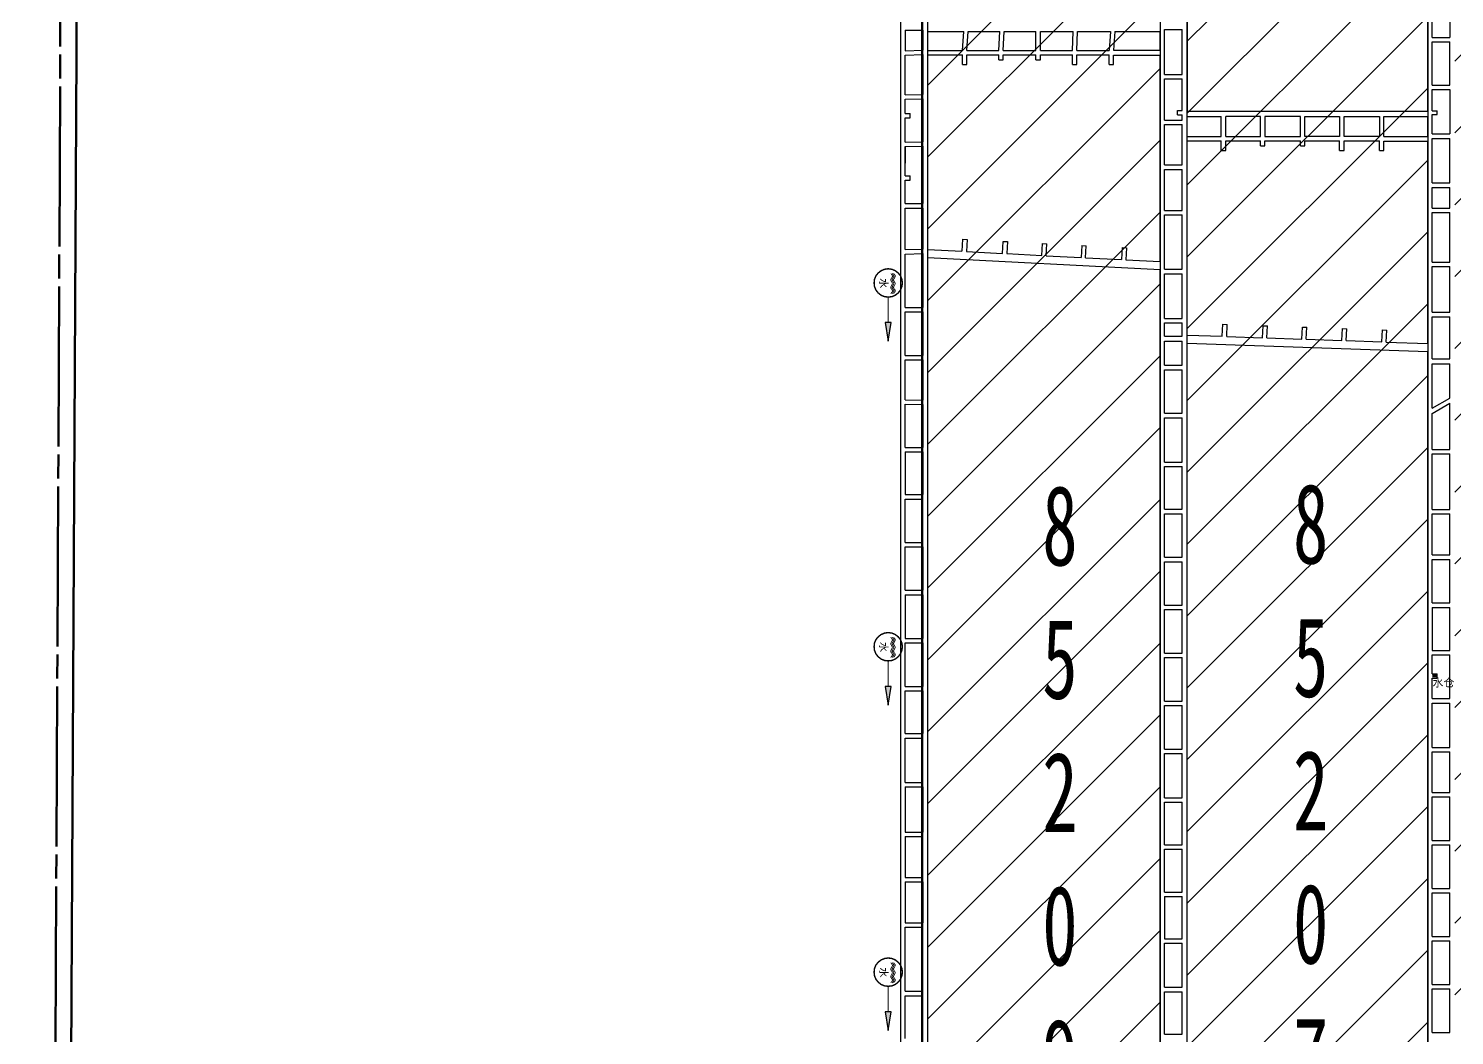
# Model space of a CAD drawing. Header units: millimetres. Extents: x 37468544 to 37497214, y 4323540 to 4346451.
# Drawn here: x 37468544 to 37470326, y 4343818 to 4345076 of the extents above; entities that cross this region are included whole.
import ezdxf

# ---------------------------------------------------------------- set-up
doc = ezdxf.new("R2010")
doc.units = ezdxf.units.MM
doc.linetypes.add('采区边界线', pattern=[45, 20, -1, 3, -1, 20])
for name, color, linetype, lineweight in [('0-52煤可采区范围', 150, 'Continuous', 30), ('0-井田边界', 7, 'Continuous', 9), ('2-52煤巷道', 150, 'Continuous', 30), ('3-水仓', 4, 'Continuous', 30), ('井田边界-3', 7, 'Continuous', 9)]:
    doc.layers.add(name, color=color, linetype=linetype, lineweight=lineweight)
doc.layers.add('避灾路线图', color=7, linetype='Continuous')
doc.styles.get("Standard").update_dxf_attribs({"font": 'simhei.ttf'})
doc.styles.add('宋体', font='simsun.ttc', dxfattribs={"width": 0.65})

# ---------------------------------------------------------------- blocks, each defined once
blk = doc.blocks.new('333')
at = {"layer": '避灾路线图'}
blk.add_hatch(color=7, dxfattribs=at).paths.add_polyline_path([(29, -1.3), (29, -6.1), (43.5, -3.7)])
at = {"color": 4, "linetype": 'Continuous', "true_color": 0x00ffff}
for points, const_width in [([(9, -3.7), (8.7, -0.8), (7.6, 1.8), (5.8, 4.1), (3.5, 5.9), (0.8, 7), (-2, 7.4), (-4.9, 7), (-7.6, 5.9), (-9.8, 4.1), (-11.6, 1.8), (-12.7, -0.8), (-13.1, -3.7), (-12.7, -6.5), (-11.6, -9.2), (-9.8, -11.5), (-7.6, -13.3), (-4.9, -14.4), (-2, -14.7), (0.8, -14.4), (3.5, -13.3), (5.8, -11.5), (7.6, -9.2), (8.7, -6.5), (9, -3.7)], 1.11), ([(-9.5, 0.5), (-9, 0.9), (-8.7, 1.1), (-8.5, 1.3), (-8.3, 1.4), (-8.2, 1.5), (-8.1, 1.5), (-8, 1.6), (-7.9, 1.6), (-7.9, 1.7), (-7.8, 1.7), (-7.7, 1.7), (-7.7, 1.7), (-7.6, 1.8), (-7.6, 1.8), (-7.5, 1.8), (-7.5, 1.8), (-7.5, 1.8), (-7.4, 1.8), (-7.3, 1.8), (-7.3, 1.8), (-7.2, 1.8), (-7.2, 1.8), (-7.1, 1.8), (-7.1, 1.7), (-7, 1.7), (-6.9, 1.7), (-6.7, 1.6), (-6.5, 1.5), (-6.3, 1.4), (-5.9, 1.2), (-5.5, 1), (-5.3, 0.9), (-5.2, 0.8), (-5.1, 0.7), (-5, 0.7), (-4.9, 0.6), (-4.8, 0.6), (-4.7, 0.6), (-4.7, 0.6), (-4.6, 0.6), (-4.6, 0.5), (-4.4, 0.5), (-4.4, 0.5), (-4.3, 0.5), (-4.3, 0.5), (-4.3, 0.5), (-4.2, 0.5), (-4.2, 0.6), (-4.1, 0.6), (-4, 0.6), (-4, 0.6), (-3.9, 0.7), (-3.7, 0.7), (-3.5, 0.8), (-3.4, 0.9), (-2.7, 1.3), (-2.5, 1.4), (-2.3, 1.5), (-2.2, 1.6), (-2.2, 1.6), (-2.1, 1.6), (-2, 1.7), (-1.9, 1.7), (-1.9, 1.7), (-1.9, 1.7), (-1.8, 1.7), (-1.8, 1.7), (-1.7, 1.7), (-1.7, 1.7), (-1.6, 1.7), (-1.6, 1.7), (-1.5, 1.7), (-1.5, 1.7), (-1.4, 1.7), (-1.4, 1.7), (-1.3, 1.7), (-1.2, 1.7), (-1.1, 1.6), (-1, 1.6), (-0.8, 1.5), (-0.6, 1.4), (-0.4, 1.3), (0, 1.1), (0.4, 0.9), (0.6, 0.8), (0.8, 0.7), (0.9, 0.7), (1, 0.6), (1.1, 0.6), (1.2, 0.6), (1.2, 0.6), (1.3, 0.6), (1.3, 0.5), (1.4, 0.5), (1.4, 0.5), (1.5, 0.5), (1.6, 0.5), (1.6, 0.5), (1.7, 0.5), (1.7, 0.5), (1.7, 0.5), (1.8, 0.6), (1.8, 0.6), (1.9, 0.6), (2, 0.6), (2, 0.7), (2.1, 0.7), (2.3, 0.8), (2.4, 0.9), (2.6, 1), (2.9, 1.2), (3.2, 1.4), (3.4, 1.6), (3.6, 1.6), (3.6, 1.7), (3.7, 1.7), (3.8, 1.8), (3.9, 1.8), (3.9, 1.8), (4, 1.8), (4, 1.8), (4, 1.8), (4.1, 1.9), (4.2, 1.9), (4.3, 1.9), (4.3, 1.9), (4.3, 1.9), (4.4, 1.8), (4.4, 1.8), (4.5, 1.8), (4.5, 1.8), (4.6, 1.8), (4.7, 1.7), (4.7, 1.7), (4.9, 1.6), (5, 1.5), (5.3, 1.4), (5.5, 1.2), (5.8, 0.9), (6.4, 0.5)], 0.664), ([(-9.5, -0.6), (-9, -0.2), (-8.7, 0), (-8.5, 0.2), (-8.3, 0.3), (-8.2, 0.4), (-8.1, 0.4), (-8, 0.5), (-7.9, 0.5), (-7.9, 0.5), (-7.8, 0.6), (-7.7, 0.6), (-7.7, 0.6), (-7.6, 0.7), (-7.6, 0.7), (-7.5, 0.7), (-7.5, 0.7), (-7.5, 0.7), (-7.4, 0.7), (-7.3, 0.7), (-7.3, 0.7), (-7.2, 0.7), (-7.2, 0.7), (-7.1, 0.7), (-7.1, 0.6), (-7, 0.6), (-6.9, 0.6), (-6.7, 0.5), (-6.5, 0.4), (-6.3, 0.3), (-5.9, 0.1), (-5.5, -0.1), (-5.3, -0.3), (-5.2, -0.3), (-5.1, -0.4), (-5, -0.4), (-4.9, -0.5), (-4.8, -0.5), (-4.7, -0.5), (-4.7, -0.5), (-4.6, -0.6), (-4.6, -0.6), (-4.4, -0.6), (-4.4, -0.6), (-4.3, -0.6), (-4.3, -0.6), (-4.3, -0.6), (-4.2, -0.6), (-4.2, -0.6), (-4.1, -0.5), (-4, -0.5), (-4, -0.5), (-3.9, -0.4), (-3.7, -0.4), (-3.5, -0.3), (-3.4, -0.2), (-2.7, 0.2), (-2.5, 0.3), (-2.3, 0.4), (-2.2, 0.4), (-2.2, 0.5), (-2.1, 0.5), (-2, 0.6), (-1.9, 0.6), (-1.9, 0.6), (-1.9, 0.6), (-1.8, 0.6), (-1.8, 0.6), (-1.7, 0.6), (-1.7, 0.6), (-1.6, 0.6), (-1.6, 0.6), (-1.5, 0.6), (-1.5, 0.6), (-1.4, 0.6), (-1.4, 0.6), (-1.3, 0.6), (-1.2, 0.6), (-1.1, 0.5), (-1, 0.5), (-0.8, 0.4), (-0.6, 0.3), (-0.4, 0.2), (0, 0), (0.4, -0.2), (0.6, -0.3), (0.8, -0.4), (0.9, -0.4), (1, -0.5), (1.1, -0.5), (1.2, -0.5), (1.2, -0.5), (1.3, -0.6), (1.3, -0.6), (1.4, -0.6), (1.4, -0.6), (1.5, -0.6), (1.6, -0.6), (1.6, -0.6), (1.7, -0.6), (1.7, -0.6), (1.7, -0.6), (1.8, -0.5), (1.8, -0.5), (1.9, -0.5), (2, -0.5), (2, -0.4), (2.1, -0.4), (2.3, -0.3), (2.4, -0.2), (2.6, -0.1), (2.9, 0.1), (3.2, 0.3), (3.4, 0.4), (3.6, 0.5), (3.6, 0.6), (3.7, 0.6), (3.8, 0.7), (3.9, 0.7), (3.9, 0.7), (4, 0.7), (4, 0.7), (4, 0.7), (4.1, 0.8), (4.2, 0.8), (4.3, 0.8), (4.3, 0.8), (4.3, 0.7), (4.4, 0.7), (4.4, 0.7), (4.5, 0.7), (4.5, 0.7), (4.6, 0.7), (4.7, 0.6), (4.7, 0.6), (4.9, 0.5), (5, 0.4), (5.3, 0.3), (5.5, 0), (5.8, -0.2), (6.4, -0.6)], 0.664), ([(-9.5, -1.7), (-9, -1.3), (-8.7, -1.1), (-8.5, -0.9), (-8.3, -0.8), (-8.2, -0.7), (-8.1, -0.7), (-8, -0.6), (-7.9, -0.6), (-7.9, -0.6), (-7.8, -0.5), (-7.7, -0.5), (-7.7, -0.5), (-7.6, -0.4), (-7.6, -0.4), (-7.5, -0.4), (-7.5, -0.4), (-7.5, -0.4), (-7.4, -0.4), (-7.3, -0.4), (-7.3, -0.4), (-7.2, -0.4), (-7.2, -0.4), (-7.1, -0.4), (-7.1, -0.5), (-7, -0.5), (-6.9, -0.5), (-6.7, -0.6), (-6.5, -0.7), (-6.3, -0.8), (-5.9, -1), (-5.5, -1.3), (-5.3, -1.4), (-5.2, -1.5), (-5.1, -1.5), (-5, -1.5), (-4.9, -1.6), (-4.8, -1.6), (-4.7, -1.6), (-4.7, -1.6), (-4.6, -1.7), (-4.6, -1.7), (-4.4, -1.7), (-4.4, -1.7), (-4.3, -1.7), (-4.3, -1.7), (-4.3, -1.7), (-4.2, -1.7), (-4.2, -1.7), (-4.1, -1.6), (-4, -1.6), (-4, -1.6), (-3.9, -1.6), (-3.7, -1.5), (-3.5, -1.4), (-3.4, -1.3), (-2.7, -0.9), (-2.5, -0.8), (-2.3, -0.7), (-2.2, -0.7), (-2.2, -0.6), (-2.1, -0.6), (-2, -0.6), (-1.9, -0.5), (-1.9, -0.5), (-1.9, -0.5), (-1.8, -0.5), (-1.8, -0.5), (-1.7, -0.5), (-1.7, -0.5), (-1.6, -0.5), (-1.6, -0.5), (-1.5, -0.5), (-1.5, -0.5), (-1.4, -0.5), (-1.4, -0.5), (-1.3, -0.5), (-1.2, -0.5), (-1.1, -0.6), (-1, -0.6), (-0.8, -0.7), (-0.6, -0.8), (-0.4, -0.9), (0, -1.1), (0.4, -1.3), (0.6, -1.4), (0.8, -1.5), (0.9, -1.5), (1, -1.6), (1.1, -1.6), (1.2, -1.6), (1.2, -1.6), (1.3, -1.7), (1.3, -1.7), (1.4, -1.7), (1.4, -1.7), (1.5, -1.7), (1.6, -1.7), (1.6, -1.7), (1.7, -1.7), (1.7, -1.7), (1.7, -1.7), (1.8, -1.7), (1.8, -1.6), (1.9, -1.6), (2, -1.6), (2, -1.5), (2.1, -1.5), (2.3, -1.4), (2.4, -1.3), (2.6, -1.2), (2.9, -1), (3.2, -0.8), (3.4, -0.7), (3.6, -0.6), (3.6, -0.5), (3.7, -0.5), (3.8, -0.4), (3.9, -0.4), (3.9, -0.4), (4, -0.4), (4, -0.4), (4, -0.4), (4.1, -0.3), (4.2, -0.3), (4.3, -0.3), (4.3, -0.4), (4.3, -0.4), (4.4, -0.4), (4.4, -0.4), (4.5, -0.4), (4.5, -0.4), (4.6, -0.4), (4.7, -0.5), (4.7, -0.5), (4.9, -0.6), (5, -0.7), (5.3, -0.9), (5.5, -1.1), (5.8, -1.3), (6.4, -1.7)], 0.664)]:
    blk.add_lwpolyline(points, dxfattribs=dict(at, const_width=const_width))
at = {"layer": '避灾路线图', "color": 7, "linetype": 'Continuous', "const_width": 0.972}
blk.add_lwpolyline([(9, -3.7), (29, -3.7)], dxfattribs=at)
at = {"layer": '避灾路线图', "color": 7, "linetype": 'Continuous'}
blk.add_lwpolyline([(29, -1.3), (29, -6.1), (43.5, -3.7), (29, -1.3)], dxfattribs=at)
at = {"layer": '避灾路线图', "color": 7, "linetype": 'ByBlock', "lineweight": -3, "insert": (-5.8, -4.4), "char_height": 5.838, "width": 19.599, "attachment_point": 1}
blk.add_mtext('{\\fSimSun|b1|i0|c134|p2;\\C4;水}', dxfattribs=at)

msp = doc.modelspace()

# ---------------------------------------------------------------- hatches: boundary and pattern name
h = msp.add_hatch()
h.set_pattern_fill('ANSI31', color=252, scale=20)
h.paths.add_polyline_path([(37470326.9, 4346062.3), (37470627.4, 4346065.5), (37470627.4, 4343094.1), (37470326.9, 4343094.1)])
h.paths.add_polyline_path([(37469992.4, 4346058.7), (37470292.9, 4346061.9), (37470292.9, 4343094.1), (37469992.4, 4343094.1)])
h.paths.add_polyline_path([(37470669.4, 4346061.3), (37470963.7, 4346061.3), (37470963.7, 4343095.5), (37470669.4, 4343095.5)])
h.paths.add_polyline_path([(37470993.9, 4346061.4), (37471288.7, 4346061.4), (37471288.7, 4343096.2), (37470993.9, 4343096.2)])
h.paths.add_polyline_path([(37469668.2, 4346055.4), (37469958.4, 4346058.4), (37469958.4, 4343094.1), (37469668.2, 4343094.1)])

# ---------------------------------------------------------------- linework, layer by layer
at = {"color": 252}
for points in [[(37469668.2, 4346055.4), (37469958.4, 4346058.4), (37469958.4, 4343094.1), (37469668.2, 4343094.1)], [(37469992.4, 4346058.7), (37470292.9, 4346061.9), (37470292.9, 4343094.1), (37469992.4, 4343094.1)]]:
    msp.add_lwpolyline(points, close=True, dxfattribs=at)
at = {"layer": '0-52煤可采区范围', "color": 3, "lineweight": 50}
msp.add_lwpolyline([(37477009.7, 4339412.7), (37477009.5, 4341286.6), (37475588.8, 4342624.8), (37475818.5, 4343042.5), (37475816.3, 4344274), (37475365.1, 4344274), (37475365.1, 4345662.7), (37473999, 4345662.7), (37473999, 4346100.6), (37472500, 4346109), (37471320, 4346096.7), (37471314.9, 4343086.6), (37469661, 4343086.1), (37469661, 4346079.4), (37468609.7, 4346068.4), (37468577.1, 4339935.7)], dxfattribs=at)
at = {"layer": '0-井田边界', "linetype": '采区边界线', "lineweight": 100, "ltscale": 10}
msp.add_lwpolyline([(37468544.3, 4338007.3), (37468572, 4342554), (37468589, 4346089)], dxfattribs=at)
at = {"layer": '2-52煤巷道', "color": 150, "linetype": 'Continuous', "lineweight": 30}
for p, q in [((37470298.7, 4345065.2), (37470298.7, 4345118.6)), ((37470320.7, 4345117.9), (37470320.7, 4345065.2)), ((37469640, 4345074.2), (37469640, 4345048.4)), ((37469640, 4345074.2), (37469662, 4345074.2)), ((37469662, 4345074.2), (37469662, 4345049.4)), ((37469668.2, 4345072.8), (37469713.3, 4345072.8)), ((37469718.8, 4345072.8), (37469758.2, 4345072.8)), ((37469763.7, 4345072.8), (37469803.4, 4345072.8)), ((37469808.9, 4345072.8), (37469849.8, 4345072.8)), ((37469855.3, 4345072.8), (37469896.4, 4345072.8)), ((37469893.7, 4345072.8), (37469896.4, 4345072.8)), ((37469901.9, 4345072.8), (37469958.4, 4345072.8)), ((37469640, 4345048.4), (37469662, 4345049.4)), ((37469668.2, 4345048.9), (37469711.7, 4345048.9)), ((37469717, 4345048.9), (37469757, 4345048.9)), ((37469762.5, 4345048.9), (37469803.4, 4345048.9)), ((37469808.9, 4345048.9), (37469849.1, 4345048.9)), ((37469854.6, 4345048.9), (37469894.9, 4345048.9)), ((37469900.4, 4345049.2), (37469958.4, 4345049.2)), ((37470298.7, 4345065.2), (37470320.7, 4345065.2)), ((37470298.7, 4345005.5), (37470298.7, 4345059.7)), ((37470298.7, 4345059.7), (37470320.7, 4345059.7)), ((37470320.7, 4345005.5), (37470320.7, 4345059.7)), ((37469640, 4345042.9), (37469662, 4345043.9)), ((37469640, 4344993.4), (37469640, 4345042.9)), ((37469662, 4345043.9), (37469662, 4344994.1)), ((37469668.2, 4345043.4), (37469711.5, 4345043.4)), ((37469711.5, 4345031.4), (37469711.5, 4345043.4)), ((37469711.5, 4345031.4), (37469717, 4345031.4)), ((37469717, 4345043.4), (37469757, 4345043.4)), ((37469717, 4345031.4), (37469717, 4345043.4)), ((37469757, 4345037.4), (37469757, 4345043.4)), ((37469757, 4345037.4), (37469762.5, 4345037.4)), ((37469762.5, 4345043.4), (37469803.4, 4345043.4)), ((37469762.5, 4345037.4), (37469762.5, 4345043.4)), ((37469803.4, 4345037.4), (37469803.4, 4345043.4)), ((37469803.4, 4345037.4), (37469808.9, 4345037.4)), ((37469808.9, 4345037.4), (37469808.9, 4345043.4)), ((37469808.9, 4345043.4), (37469849.1, 4345043.4)), ((37469849.1, 4345031.4), (37469849.1, 4345043.4)), ((37469849.1, 4345031.4), (37469854.6, 4345031.4)), ((37469854.6, 4345043.4), (37469894.9, 4345043.4)), ((37469854.6, 4345031.4), (37469854.6, 4345043.4)), ((37469894.9, 4345031.4), (37469894.9, 4345043.4)), ((37469894.9, 4345031.4), (37469900.4, 4345031.4)), ((37469900.4, 4345031.4), (37469900.4, 4345043.2)), ((37469900.4, 4345043.2), (37469958.4, 4345043.2)), ((37470298.7, 4344973.6), (37470298.7, 4345000)), ((37470320.7, 4345000), (37470320.7, 4344944.6)), ((37469640, 4344993.4), (37469662, 4344994.1)), ((37469640, 4344987.9), (37469662, 4344988.6)), ((37469640, 4344970.3), (37469640, 4344987.9)), ((37469662, 4344988.6), (37469662, 4344934.8)), ((37469640, 4344970.3), (37469646, 4344970.3)), ((37469640, 4344934.4), (37469640, 4344964.8)), ((37469640, 4344964.8), (37469646, 4344964.8)), ((37469646, 4344964.8), (37469646, 4344970.3)), ((37469980.2, 4344974.1), (37469986.2, 4344974.1)), ((37469980.2, 4344968.6), (37469980.2, 4344974.1)), ((37469980.2, 4344968.6), (37469986.2, 4344968.6)), ((37469992.4, 4344973.1), (37470292.9, 4344973.1)), ((37469992.4, 4344966.3), (37470035, 4344966.3)), ((37470035, 4344941.3), (37470035, 4344966.3)), ((37470040.5, 4344941.3), (37470040.5, 4344966.3)), ((37470083.9, 4344966.3), (37470040.5, 4344966.3)), ((37470083.9, 4344941.3), (37470083.9, 4344966.3)), ((37470133.9, 4344966.3), (37470089.4, 4344966.3)), ((37470089.4, 4344966.3), (37470089.4, 4344941.3)), ((37470133.9, 4344941.3), (37470133.9, 4344966.3)), ((37470139.4, 4344941.3), (37470139.4, 4344966.3)), ((37470139.4, 4344966.3), (37470182.9, 4344966.3)), ((37470182.9, 4344966.3), (37470182.9, 4344941.3)), ((37470182.9, 4344966.3), (37470182.9, 4344966.3)), ((37470188.4, 4344941.3), (37470188.4, 4344966.3)), ((37470188.4, 4344966.3), (37470232.8, 4344966.3)), ((37470232.8, 4344966.3), (37470232.8, 4344941.3)), ((37470232.8, 4344966.3), (37470232.8, 4344966.3)), ((37470238.3, 4344966.3), (37470292.9, 4344966.3)), ((37470238.3, 4344941.6), (37470238.3, 4344966.3)), ((37470298.7, 4344973.6), (37470304.7, 4344973.6)), ((37470298.7, 4344944.6), (37470298.7, 4344969.1)), ((37470298.7, 4344969.1), (37470304.7, 4344969.1)), ((37470304.7, 4344969.1), (37470304.7, 4344973.6)), ((37469992.4, 4344941.3), (37470035, 4344941.3)), ((37470040.5, 4344941.3), (37470083.9, 4344941.3)), ((37470089.4, 4344941.3), (37470133.9, 4344941.3)), ((37470182.9, 4344941.3), (37470139.4, 4344941.3)), ((37470232.8, 4344941.3), (37470188.4, 4344941.3)), ((37470238.3, 4344941.6), (37470292.9, 4344941.6)), ((37470298.7, 4344944.6), (37470320.7, 4344944.6)), ((37469640, 4344934.4), (37469662, 4344934.8)), ((37469640, 4344928.9), (37469662, 4344929.3)), ((37469640, 4344892.2), (37469640, 4344928.9)), ((37469662, 4344929.3), (37469662, 4344857.5)), ((37469992.4, 4344935.8), (37470035, 4344935.8)), ((37470040.5, 4344935.8), (37470084, 4344935.8)), ((37470089.5, 4344935.8), (37470133.9, 4344935.8)), ((37470139.4, 4344935.8), (37470182.9, 4344935.8)), ((37470188.4, 4344935.8), (37470232.8, 4344935.8)), ((37470232.8, 4344923.8), (37470232.8, 4344935.8)), ((37470238.3, 4344923.8), (37470238.3, 4344935.6)), ((37470238.3, 4344935.6), (37470292.9, 4344935.6)), ((37470298.7, 4344939.1), (37470320.7, 4344939.1)), ((37470298.7, 4344883.3), (37470298.7, 4344939.1)), ((37470320.7, 4344883.3), (37470320.7, 4344939.1)), ((37469640, 4344892.2), (37469646, 4344892.2)), ((37469646, 4344886.7), (37469646, 4344892.2)), ((37469640, 4344857.5), (37469640, 4344886.7)), ((37469640, 4344886.7), (37469646, 4344886.7)), ((37470298.7, 4344851.7), (37470298.7, 4344877.8)), ((37470320.7, 4344851.7), (37470320.7, 4344877.8)), ((37469640, 4344857.5), (37469662, 4344857.5)), ((37469640, 4344800), (37469640, 4344852)), ((37469640, 4344852), (37469662, 4344852)), ((37469662, 4344852), (37469662, 4344800.6)), ((37470298.7, 4344784.4), (37470298.7, 4344846.2)), ((37470320.7, 4344784.4), (37470320.7, 4344846.2)), ((37469640, 4344800), (37469662, 4344800.6)), ((37469711.7, 4344812.9), (37469710.9, 4344797.9)), ((37469711.7, 4344812.9), (37469717.2, 4344812.6)), ((37469717.2, 4344812.6), (37469716.4, 4344797.7)), ((37469761.4, 4344795.3), (37469762.2, 4344810.3)), ((37469762.2, 4344810.3), (37469767.7, 4344810)), ((37469767.7, 4344810), (37469766.9, 4344795)), ((37469810.8, 4344792.7), (37469811.6, 4344807.7)), ((37469811.6, 4344807.7), (37469817, 4344807.4)), ((37469816.3, 4344792.4), (37469817, 4344807.4)), ((37469860.5, 4344805.1), (37469859.7, 4344790.1)), ((37469860.5, 4344805.1), (37469866, 4344804.8)), ((37469865.2, 4344789.9), (37469866, 4344804.8)), ((37469911, 4344802.5), (37469910.3, 4344787.5)), ((37469911, 4344802.5), (37469916.5, 4344802.2)), ((37469916.5, 4344802.2), (37469915.8, 4344787.2)), ((37469640, 4344794.5), (37469662, 4344795.1)), ((37469640, 4344727.6), (37469640, 4344794.5)), ((37469662, 4344795.1), (37469662, 4344727.6)), ((37469668.2, 4344790.2), (37469958.4, 4344775)), ((37469766.9, 4344795), (37469810.8, 4344792.7)), ((37470298.7, 4344722), (37470298.7, 4344778.9)), ((37470320.7, 4344722), (37470320.7, 4344778.9)), ((37469640, 4344727.6), (37469662, 4344727.6)), ((37469640, 4344667.7), (37469640, 4344722.1)), ((37469640, 4344722.1), (37469662, 4344722.1)), ((37469662, 4344722.1), (37469662, 4344667.7)), ((37470298.7, 4344663.3), (37470298.7, 4344715.8)), ((37470320.7, 4344663.3), (37470320.7, 4344715.8)), ((37469992.4, 4344693.2), (37470036.2, 4344691.6)), ((37470036.2, 4344691.6), (37470037, 4344706.6)), ((37470037, 4344706.6), (37470042.4, 4344706.4)), ((37470041.7, 4344691.5), (37470042.4, 4344706.4)), ((37470086.5, 4344689.9), (37470087.2, 4344704.9)), ((37470087.2, 4344704.9), (37470092.7, 4344704.6)), ((37470092, 4344689.7), (37470092.7, 4344704.6)), ((37470135.6, 4344688.2), (37470136.3, 4344703.1)), ((37470136.3, 4344703.1), (37470141.8, 4344702.9)), ((37470141.1, 4344688), (37470141.8, 4344702.9)), ((37470185.7, 4344686.4), (37470186.4, 4344701.4)), ((37470186.4, 4344701.4), (37470191.9, 4344701.1)), ((37470191.2, 4344686.2), (37470191.9, 4344701.1)), ((37470235.7, 4344684.7), (37470236.4, 4344699.6)), ((37470236.4, 4344699.6), (37470241.9, 4344699.4)), ((37470241.2, 4344684.5), (37470241.9, 4344699.4)), ((37469964.2, 4344691.7), (37469986.2, 4344691.7)), ((37469964.2, 4344685.5), (37469986.2, 4344685.5)), ((37470041.7, 4344691.5), (37470086.5, 4344689.9)), ((37470092, 4344689.7), (37470135.6, 4344688.2)), ((37470141.1, 4344688), (37470185.7, 4344686.4)), ((37470191.2, 4344686.2), (37470235.7, 4344684.7)), ((37470241.2, 4344684.5), (37470292.9, 4344682.7)), ((37469640, 4344667.7), (37469662, 4344667.7)), ((37469640, 4344612.2), (37469640, 4344662.2)), ((37469640, 4344662.2), (37469662, 4344662.2)), ((37469662, 4344662.2), (37469662, 4344611.8)), ((37470298.7, 4344601.6), (37470298.7, 4344657.1)), ((37470320.7, 4344614.3), (37470320.7, 4344657.1)), ((37469640, 4344612.2), (37469662, 4344611.8)), ((37469640, 4344552.8), (37469640, 4344606.7)), ((37469640, 4344606.7), (37469661.9, 4344606.3)), ((37469662, 4344606.3), (37469662, 4344552.8)), ((37469662, 4344603.8), (37469662, 4344603.8)), ((37470320.7, 4344550.1), (37470320.7, 4344608)), ((37470298.7, 4344550.1), (37470298.7, 4344595.2)), ((37469640, 4344552.8), (37469662, 4344552.8)), ((37470298.7, 4344550.1), (37470320.7, 4344550.1)), ((37469640, 4344547.3), (37469662, 4344547.3)), ((37470298.7, 4344475.1), (37470298.7, 4344544.6)), ((37470298.7, 4344544.6), (37470320.7, 4344544.6)), ((37470320.7, 4344475.1), (37470320.7, 4344544.6)), ((37469640, 4344493.7), (37469662, 4344493.7)), ((37469640, 4344488.2), (37469662, 4344488.2)), ((37470298.7, 4344475.1), (37470320.7, 4344475.1)), ((37470298.7, 4344418.3), (37470298.7, 4344469.6)), ((37470298.7, 4344469.6), (37470320.7, 4344469.6)), ((37470320.7, 4344418.3), (37470320.7, 4344469.6)), ((37469640, 4344434), (37469662, 4344434)), ((37469640, 4344428.5), (37469662, 4344428.5)), ((37470298.7, 4344418.3), (37470320.7, 4344418.3)), ((37470298.7, 4344358.3), (37470298.7, 4344412.8)), ((37470298.7, 4344412.8), (37470320.7, 4344412.8)), ((37470320.7, 4344358.3), (37470320.7, 4344412.8)), ((37469640, 4344374.1), (37469662, 4344374.1)), ((37469640, 4344368.6), (37469662, 4344368.6)), ((37470298.7, 4344358.3), (37470320.7, 4344358.3)), ((37470298.7, 4344352.8), (37470298.7, 4344298.8)), ((37470298.7, 4344352.8), (37470320.7, 4344352.8)), ((37470320.7, 4344298.8), (37470320.7, 4344352.8)), ((37469640, 4344314), (37469662, 4344314)), ((37469640, 4344308.5), (37469662, 4344308.5)), ((37470298.7, 4344298.8), (37470320.7, 4344298.8)), ((37470298.7, 4344269.7), (37470298.7, 4344293.3)), ((37470298.7, 4344293.3), (37470320.7, 4344293.3)), ((37470320.7, 4344238.7), (37470320.7, 4344293.3)), ((37470298.7, 4344238.7), (37470298.7, 4344264.2)), ((37469640, 4344254), (37469662, 4344254)), ((37469640, 4344248.5), (37469662, 4344248.5)), ((37470298.7, 4344238.7), (37470320.7, 4344238.7)), ((37470298.7, 4344177.7), (37470298.7, 4344233.2)), ((37470298.7, 4344233.2), (37470320.7, 4344233.2)), ((37470320.7, 4344177.7), (37470320.7, 4344233.2)), ((37469640, 4344194.9), (37469662, 4344194.9)), ((37469640, 4344189.4), (37469662, 4344189.4)), ((37470298.7, 4344177.7), (37470320.7, 4344177.7)), ((37470298.7, 4344121.4), (37470298.7, 4344172.2)), ((37470298.7, 4344172.2), (37470320.7, 4344172.2)), ((37470320.7, 4344121.4), (37470320.7, 4344172.2)), ((37469640, 4344133.9), (37469662, 4344133.9)), ((37469640, 4344128.4), (37469662, 4344128.4)), ((37470298.7, 4344121.4), (37470320.7, 4344121.4)), ((37470298.7, 4344061.4), (37470298.7, 4344115.9)), ((37470298.7, 4344115.9), (37470320.7, 4344115.9)), ((37470320.7, 4344061.4), (37470320.7, 4344115.9)), ((37469640, 4344071.9), (37469662, 4344071.9)), ((37469640, 4344066.4), (37469662, 4344066.4)), ((37469964.2, 4343996.9), (37469964.2, 4344050.4)), ((37470298.7, 4344061.4), (37470320.7, 4344061.4)), ((37470298.7, 4344055.9), (37470320.7, 4344055.9)), ((37470298.7, 4344001.4), (37470298.7, 4344055.9)), ((37470320.7, 4344001.4), (37470320.7, 4344055.9)), ((37469640, 4344015), (37469662, 4344015)), ((37469640, 4344009.5), (37469662, 4344009.5)), ((37469964.2, 4343996.9), (37469986.1, 4343996.9)), ((37470298.7, 4344001.4), (37470320.7, 4344001.4)), ((37469964.2, 4343991.4), (37469986.1, 4343991.4)), ((37469964.2, 4343991.4), (37469964.2, 4343938.5)), ((37469986.2, 4343938.5), (37469986.2, 4343991.4)), ((37470298.7, 4343995.9), (37470320.7, 4343995.9)), ((37470298.7, 4343941.4), (37470298.7, 4343995.9)), ((37470320.7, 4343941.4), (37470320.7, 4343995.9)), ((37469640, 4343958.3), (37469662, 4343958.3)), ((37469640, 4343952.8), (37469662, 4343952.8)), ((37469964.2, 4343938.5), (37469986.2, 4343938.5)), ((37469964.2, 4343877.8), (37469964.2, 4343933)), ((37470298.7, 4343941.4), (37470320.7, 4343941.4)), ((37470298.7, 4343935.9), (37470320.7, 4343935.9)), ((37470298.7, 4343881.4), (37470298.7, 4343935.9)), ((37470320.7, 4343881.4), (37470320.7, 4343935.9)), ((37469640, 4343872.8), (37469662, 4343872.8)), ((37469964.2, 4343819.2), (37469964.2, 4343872.3)), ((37470298.7, 4343881.4), (37470320.7, 4343881.4)), ((37470298.7, 4343875.9), (37470320.7, 4343875.9)), ((37470298.7, 4343821.4), (37470298.7, 4343875.9)), ((37470320.7, 4343821.4), (37470320.7, 4343875.9)), ((37469640, 4343867.3), (37469662, 4343867.3)), ((37470298.7, 4343821.4), (37470320.7, 4343821.4))]:
    msp.add_line(p, q, dxfattribs=at)
for points in [[(37469634.2, 4346092), (37469634.2, 4343094.1)], [(37469992.4, 4346058.7), (37469992.4, 4344973.1)], [(37470292.9, 4344973.1), (37470292.9, 4346061.9)], [(37469668.2, 4345048.9), (37469668.2, 4345072.8)], [(37469711.5, 4345048.9), (37469713.3, 4345072.8)], [(37469717, 4345048.9), (37469718.8, 4345072.8)], [(37469757, 4345048.9), (37469758.2, 4345072.8)], [(37469762.5, 4345048.9), (37469763.7, 4345072.8)], [(37469803.4, 4345048.9), (37469803.4, 4345072.8)], [(37469808.9, 4345048.9), (37469808.9, 4345072.8)], [(37469849.1, 4345048.9), (37469849.8, 4345072.8)], [(37469854.6, 4345048.9), (37469855.3, 4345072.8)], [(37469896.4, 4345072.8), (37469894.9, 4345048.9)], [(37469901.9, 4345072.8), (37469900.4, 4345049.2)], [(37469958.4, 4345049.2), (37469958.4, 4345072.8)], [(37469964.2, 4345018.9), (37469964.2, 4345075.1)], [(37469964.2, 4345075.1), (37469986.2, 4345075.1)], [(37469986.2, 4345018.9), (37469986.2, 4345075.1)], [(37469668.2, 4344800.2), (37469668.2, 4345043.4)], [(37469958.4, 4344785), (37469958.4, 4345043.2)], [(37469964.2, 4345018.9), (37469986.2, 4345018.9)], [(37469964.2, 4344961.9), (37469964.2, 4345013.4)], [(37469964.2, 4345013.4), (37469986.2, 4345013.4)], [(37469986.2, 4344974.1), (37469986.2, 4345013.4)], [(37470298.7, 4345005.5), (37470320.7, 4345005.5)], [(37470298.7, 4345000), (37470320.7, 4345000)], [(37469964.2, 4344961.9), (37469986.2, 4344961.9)], [(37469986.2, 4344961.9), (37469986.2, 4344968.6)], [(37469992.4, 4344941.3), (37469992.4, 4344966.3)], [(37470292.9, 4344941.6), (37470292.9, 4344966.3)], [(37469964.2, 4344905.8), (37469964.2, 4344956.4)], [(37469964.2, 4344956.4), (37469986.2, 4344956.4)], [(37469986.2, 4344905.8), (37469986.2, 4344956.4)], [(37469640, 4344928.6), (37469640, 4344907.9)], [(37469992.4, 4344693.2), (37469992.4, 4344935.8)], [(37470035, 4344923.8), (37470035, 4344935.8)], [(37470035, 4344923.8), (37470040.5, 4344923.8)], [(37470040.5, 4344923.8), (37470040.5, 4344935.8)], [(37470084, 4344929.8), (37470084, 4344935.8)], [(37470084, 4344929.8), (37470089.5, 4344929.8)], [(37470089.5, 4344929.8), (37470089.5, 4344935.8)], [(37470133.9, 4344929.8), (37470133.9, 4344935.8)], [(37470133.9, 4344929.8), (37470139.4, 4344929.8)], [(37470139.4, 4344929.8), (37470139.4, 4344935.8)], [(37470182.9, 4344923.8), (37470182.9, 4344935.8)], [(37470182.9, 4344923.8), (37470188.4, 4344923.8)], [(37470188.4, 4344923.8), (37470188.4, 4344935.8)], [(37470232.8, 4344923.8), (37470238.3, 4344923.8)], [(37470292.9, 4344682.7), (37470292.9, 4344935.6)], [(37469964.2, 4344905.8), (37469986.2, 4344905.8)], [(37469964.2, 4344848.8), (37469964.2, 4344900.3)], [(37469964.2, 4344900.3), (37469986.2, 4344900.3)], [(37469986.2, 4344848.8), (37469986.2, 4344900.3)], [(37470298.7, 4344883.3), (37470320.7, 4344883.3)], [(37470298.7, 4344877.8), (37470320.7, 4344877.8)], [(37469964.2, 4344848.8), (37469986.2, 4344848.8)], [(37469964.2, 4344775.4), (37469964.2, 4344843.3)], [(37469964.2, 4344843.3), (37469986.2, 4344843.3)], [(37469986.2, 4344775.4), (37469986.2, 4344843.3)], [(37470298.7, 4344851.7), (37470320.7, 4344851.7)], [(37470298.7, 4344846.2), (37470320.7, 4344846.2)], [(37469668.2, 4344800.2), (37469710.9, 4344797.9)], [(37469668.2, 4343094.1), (37469668.2, 4344790.2)], [(37469716.4, 4344797.7), (37469761.4, 4344795.3)], [(37469816.3, 4344792.4), (37469859.7, 4344790.1)], [(37469865.2, 4344789.9), (37469910.3, 4344787.5)], [(37469915.8, 4344787.2), (37469958.4, 4344785)], [(37470298.7, 4344784.4), (37470320.7, 4344784.4)], [(37469958.4, 4343094.1), (37469958.4, 4344775)], [(37469964.2, 4344775.4), (37469986.2, 4344775.4)], [(37469964.2, 4344713.8), (37469964.2, 4344769.9)], [(37469964.2, 4344769.9), (37469986.2, 4344769.9)], [(37469986.2, 4344713.8), (37469986.2, 4344769.9)], [(37470298.7, 4344778.9), (37470320.7, 4344778.9)], [(37469964.2, 4344713.8), (37469986.2, 4344713.8)], [(37470298.7, 4344722), (37470320.7, 4344722)], [(37470298.7, 4344715.8), (37470320.7, 4344715.8)], [(37469964.1, 4344691.7), (37469964.2, 4344708.3)], [(37469964.2, 4344708.3), (37469986.2, 4344708.3)], [(37469986.2, 4344691.7), (37469986.2, 4344708.3)], [(37469964.2, 4344655.4), (37469964.2, 4344685.5)], [(37469986.2, 4344655.4), (37469986.2, 4344685.5)], [(37469992.4, 4343094.1), (37469992.4, 4344683.2)], [(37469992.4, 4344683.2), (37470292.9, 4344672.7)], [(37470292.9, 4343094.1), (37470292.9, 4344672.7)], [(37470298.7, 4344663.3), (37470320.7, 4344663.3)], [(37470298.7, 4344657.1), (37470320.7, 4344657.1)], [(37469964.2, 4344655.4), (37469986.2, 4344655.4)], [(37469964.2, 4344595.4), (37469964.2, 4344649.9)], [(37469964.2, 4344649.9), (37469986.2, 4344649.9)], [(37469986.2, 4344595.4), (37469986.2, 4344649.9)], [(37470298.7, 4344601.6), (37470320.7, 4344614.3)], [(37470298.7, 4344595.2), (37470320.7, 4344608)], [(37469964.2, 4344595.4), (37469986.2, 4344595.4)], [(37469964.2, 4344534.3), (37469964.2, 4344589.9)], [(37469964.2, 4344589.9), (37469986.2, 4344589.9)], [(37469986.2, 4344534.3), (37469986.2, 4344589.9)], [(37469640, 4344547.3), (37469640, 4344493.7)], [(37469662, 4344547.3), (37469662, 4344493.7)], [(37469964.2, 4344534.3), (37469986.2, 4344534.3)], [(37469964.2, 4344475.4), (37469964.2, 4344528.8)], [(37469964.2, 4344528.8), (37469986.2, 4344528.8)], [(37469986.2, 4344475.4), (37469986.2, 4344528.8)], [(37469640, 4344434), (37469640, 4344488.2)], [(37469662, 4344434), (37469662, 4344488.2)], [(37469964.2, 4344475.4), (37469986.2, 4344475.4)], [(37469964.2, 4344415.4), (37469964.2, 4344469.9)], [(37469964.2, 4344469.9), (37469986.2, 4344469.9)], [(37469986.2, 4344415.4), (37469986.2, 4344469.9)], [(37469640, 4344374.1), (37469640, 4344428.5)], [(37469662, 4344428.5), (37469662, 4344374.1)], [(37469964.2, 4344415.4), (37469986.2, 4344415.4)], [(37469964.2, 4344355.4), (37469964.2, 4344409.9)], [(37469964.2, 4344409.9), (37469986.2, 4344409.9)], [(37469986.2, 4344355.4), (37469986.2, 4344409.9)], [(37469640, 4344368.6), (37469640, 4344314)], [(37469662, 4344368.6), (37469662, 4344314)], [(37469964.2, 4344355.4), (37469986.2, 4344355.4)], [(37469964.2, 4344295.4), (37469964.2, 4344349.9)], [(37469964.2, 4344349.9), (37469986.2, 4344349.9)], [(37469986.2, 4344295.4), (37469986.2, 4344349.9)], [(37469640, 4344254), (37469640, 4344308.5)], [(37469662, 4344308.5), (37469662, 4344254)], [(37469964.2, 4344295.4), (37469986.2, 4344295.4)], [(37469964.2, 4344235.4), (37469964.2, 4344289.9)], [(37469964.2, 4344289.9), (37469986.2, 4344289.9)], [(37469986.2, 4344235.4), (37469986.2, 4344289.9)], [(37469640, 4344194.9), (37469640, 4344248.5)], [(37469662, 4344248.5), (37469662, 4344194.9)], [(37469964.2, 4344235.4), (37469986.2, 4344235.4)], [(37469964.2, 4344175.4), (37469964.2, 4344229.9)], [(37469964.2, 4344229.9), (37469986.2, 4344229.9)], [(37469986.2, 4344175.4), (37469986.2, 4344229.9)], [(37469640, 4344133.9), (37469640, 4344189.4)], [(37469662, 4344133.9), (37469662, 4344189.4)], [(37469964.2, 4344175.4), (37469986.2, 4344175.4)], [(37469964.2, 4344114.8), (37469964.2, 4344169.9)], [(37469964.2, 4344169.9), (37469986.2, 4344169.9)], [(37469986.2, 4344114.8), (37469986.2, 4344169.9)], [(37469640, 4344128.4), (37469640, 4344071.9)], [(37469662, 4344128.4), (37469662, 4344071.9)], [(37469964.2, 4344114.8), (37469986.2, 4344114.8)], [(37469964.2, 4344055.9), (37469964.2, 4344109.3)], [(37469964.2, 4344109.3), (37469986.2, 4344109.3)], [(37469986.2, 4344055.9), (37469986.2, 4344109.3)], [(37469640, 4344066.4), (37469640, 4344015)], [(37469662, 4344015), (37469662, 4344066.4)], [(37469964.2, 4344055.9), (37469986.2, 4344055.9)], [(37469964.2, 4344050.4), (37469986.2, 4344050.4)], [(37469986.2, 4343996.9), (37469986.2, 4344050.4)], [(37469640, 4344009.5), (37469640, 4343958.3)], [(37469662, 4344009.5), (37469662, 4343958.3)], [(37469640, 4343872.8), (37469640, 4343952.8)], [(37469662, 4343872.8), (37469662, 4343952.8)], [(37469964.2, 4343933), (37469986.2, 4343933)], [(37469986.2, 4343877.8), (37469986.2, 4343933)], [(37469964.2, 4343877.8), (37469986.2, 4343877.8)], [(37469964.2, 4343872.3), (37469986.2, 4343872.3)], [(37469986.2, 4343819.2), (37469986.2, 4343872.3)], [(37469640, 4343813.6), (37469640, 4343867.3)], [(37469662, 4343813.6), (37469662, 4343867.3)], [(37469964.2, 4343819.2), (37469986.2, 4343819.2)]]:
    msp.add_lwpolyline(points, dxfattribs=at)
at = {"layer": '3-水仓', "color": 30, "lineweight": 30}
for p, q in [((37470298.7, 4344269.7), (37470304.7, 4344269.7)), ((37470298.7, 4344264.2), (37470304.7, 4344264.2)), ((37470304.7, 4344264.2), (37470304.7, 4344269.7))]:
    msp.add_line(p, q, dxfattribs=at)
at = {"layer": '3-水仓', "color": 4, "const_width": 3.5}
msp.add_lwpolyline([(37470298.7, 4344267), (37470304.7, 4344267)], dxfattribs=at)
at = {"layer": '井田边界-3', "linetype": '采区边界线', "lineweight": 100, "ltscale": 10}
msp.add_lwpolyline([(37468544.3, 4338007.3), (37468572, 4342554), (37468589, 4346089)], dxfattribs=at)

# ---------------------------------------------------------------- block references
at = {"layer": '避灾路线图', "color": 1, "linetype": 'ByBlock', "lineweight": 15, "ltscale": 20, "xscale": 1.6, "yscale": 1.6, "zscale": 1.6, "rotation": 270}
for p in [(37469624.6, 4344755.1), (37469624.6, 4344300.3), (37469624.6, 4343893.5)]:
    msp.add_blockref('333', p, dxfattribs=at)

# ---------------------------------------------------------------- texts
at = {"color": 7, "lineweight": 0, "char_height": 100, "width": 113.609, "attachment_point": 1, "style": '宋体'}
for s, insert in [('\\pxqc;\\fSimSun|b1|i0|c134|p2;8\\P5\\P2\\P0\\P9\\P采\\P空\\P区', (37469776.5, 4344505.2)), ('\\pxqc;\\fSimSun|b1|i0|c134|p2;8\\P5\\P2\\P0\\P7\\P采\\P空\\P区', (37470089.9, 4344507.5))]:
    msp.add_mtext(s, dxfattribs=dict(at, insert=insert))
at = {"layer": '3-水仓', "color": 4, "lineweight": -3}
msp.add_text('水仓', height=10, dxfattribs=at).set_placement((37470299, 4344253.6))

doc.saveas('drawing.dxf')
